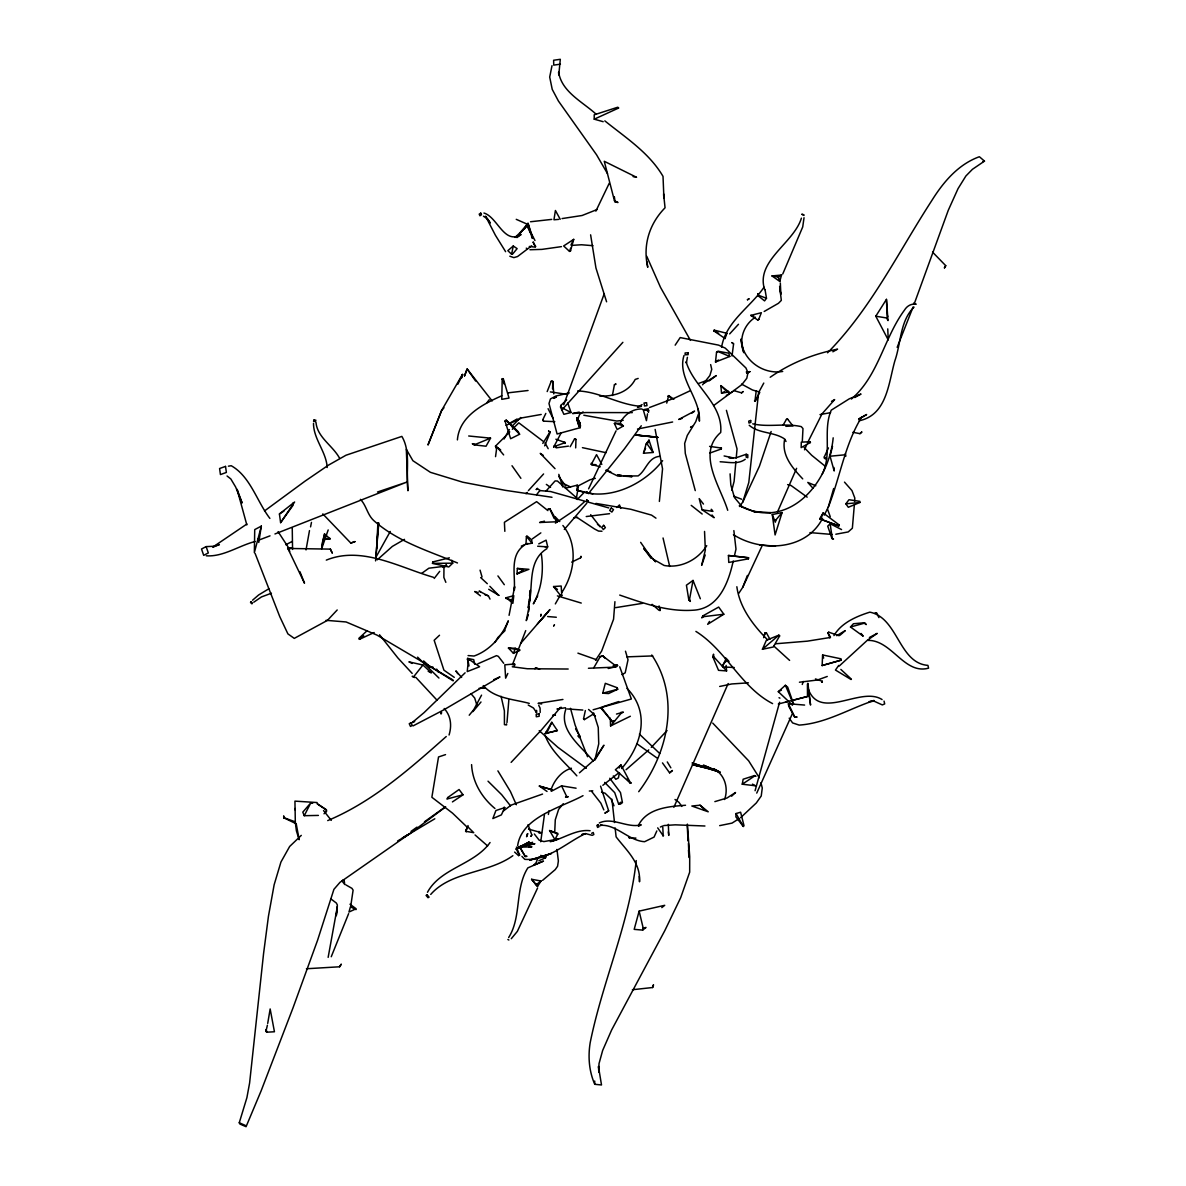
<?xml version="1.0" encoding="UTF-8"?>
<svg xmlns="http://www.w3.org/2000/svg" width="1186" height="1186" viewBox="0 0 1186 1186"><rect width="100%" height="100%" fill="white"/><g stroke="black" fill="none" stroke-linecap="round" stroke-linejoin="round"><path stroke-width="1.5" d="M552.557 388.875L552.824 381.388L553.743 393.9M443.979 566.923L443.86 577.419L445.847 582.326M746.216 454.268L746.187 457.188L747.773 457.737L747.817 454.816L746.216 454.268L735.631 457.944L728.871 457.618L733.141 457.885L724.112 455.958M337.298 908.995L336.261 915.755L337.373 905.037L336.379 903.065L331.027 899.018M502.212 378.986L501.767 399.326L509.031 398.066L503.294 378.794L502.212 378.986L503.294 378.794M810.171 441.711L810.157 442.526L810.171 441.711L801.291 442.156L801.158 447.641L810.498 442.393M283.75 817.777L283.721 816.146L283.75 817.777L295.329 823.336L295.092 808.481M292.245 527.844L292.557 549.444M514.25 589.813C515.584 574.647 509.283 555.33 524.494 545.056M575.67 447.893L575.981 439.428L574.558 438.894L570.169 446.722M261.335 526.11L254.353 552.646L254.723 529.608L261.335 526.11L258.77 542.417L257.762 539.215M757.735 295.462L757.795 293.743L757.735 295.462L764.57 300.888L766.482 298.294L765.014 289.488M508.824 700.066L506.985 722.541M529.979 600.753L530.424 590.435M822.15 665.524L822.595 654.954L840.696 658.749L841.17 660.142L822.15 665.524L841.17 660.142M840.622 660.335L840.696 658.749M323.333 538.785L324.297 538.8L324.519 533.937L330.242 539.007L323.333 538.785L324.519 533.937M554.766 831.193L555.285 819.778L558.636 809.356L563.276 803.708M376.659 548.228L377.904 522.73M313.504 423.328C313.46 439.087 326.343 451.792 327.188 467.521M780.329 282.965L780.862 294.217L779.81 288.91M824.314 456.951L825.1 458.611L824.314 456.951L828.421 447.908M526.406 536.457L525.991 544.27L532.069 543.188L531.684 539.793L527.029 535.968L526.406 536.457L532.069 543.188M652.122 604.341L658.897 610.197L660.024 610.494L660.142 608.329M612.332 721.622L614.511 721.014L612.317 721.725L601.628 707.983M736.076 813.552L735.869 816.857L743.311 826.479L744.022 825.782L740.613 812.217L736.076 813.552L743.311 826.479M517.615 845.87C521.618 816.887 561.052 807.622 583.023 795.673M517.007 573.92L517.363 568.42L528.926 569.324L517.007 573.92L523.56 569.814L517.363 568.42M521.781 570.51L521.825 569.68M854.335 504.999L852.363 528.215L848.198 531.936L835.819 534.234M854.572 501.515L854.809 498.031L851.963 490.589L844.491 482.124M514.398 590.005L514.635 586.655L509.076 615.326M378.497 522.982L375.873 557.331L390.268 531.461M614.926 601.687L613.562 619.225L601.628 651.084L595.505 660.35M375.577 560.889L378.794 523.041M636.23 860.576C629.44 923.123 602.562 981.296 590.183 1042.702C587.9 1056.756 589.042 1071.21 594.749 1084.3L601.51 1084.968L598.456 1066.51L598.826 1072.129L599.019 1063.634L602.666 1050.411L611.635 1029.967L664.842 930.58L680.645 897.772L689.674 872.17L689.703 856.603L687.376 824.107M859.835 502.508L859.939 501.367L848.968 499.721L845.87 503.813L848.301 507.267L859.835 502.508L845.87 503.813M735.898 461.547L734.104 481.397L731.836 490.144M736.224 457.929L737.04 448.916L726.41 410.326M468.351 660.35L467.24 671.602L479.633 666.725L469.715 659.816L468.351 660.35L469.715 659.816M528.659 611.531L529.134 606.609L526.273 620.619L528.333 614.822M570.333 251.328L573.713 239.364L563.646 245.947L569.532 251.417L570.629 248.2M659.372 501.426L662.544 468.87L655.146 429.421M536.309 712.312L536.502 710.384L536.591 712.697L533.478 708.027L528.23 705.047M715.499 362.012L716.552 352.183L718.004 351.219L728.693 353.176L729.775 356.467L715.499 362.012L718.434 360.04M529.193 599.138L528.215 607.81C534.071 587.871 526.258 561.349 547.028 548.569M529.579 595.668L530.172 590.465M506.096 598.574L506.185 597.744L513.79 595.639L512.901 603.289L506.185 597.744M322.088 546.583L322.933 539.808L321.569 548.985L328.181 529.934M540.727 841.749L544.448 814.545M732.029 355.978L733.585 343.851L731.925 342.606L733.585 343.851M560.415 64.177L553.729 65.126L553.625 60.249L560.311 59.3L558.769 74.955L558.576 72.213M548.406 814.471L548.866 810.883M355.993 909.618L350.448 906.801L348.951 912.049L356.096 908.758L349.989 904.221M511.611 254.234L513.241 246.006L517.126 248.63L512.634 254.012L511.611 254.234L507.845 250.661L513.241 246.006M495.54 456.64L496.534 449.331L495.481 446.144L509.743 431.912M309.487 530.602L306.018 549.919M350.715 906.282L353.102 890.167L351.945 888.358L345.941 884.919M457.396 439.902C459.293 416.405 482.554 404.278 501.782 395.783M449.064 735.009C451.896 725.713 451.051 716.018 444.201 708.487M647.512 413.84L646.444 420.674L643.257 409.733L648.312 408.725L648.534 412.239L648.045 410.608L643.257 409.733M560.222 219.277L555.419 210.5L553.951 219.781L558.65 219.395M666.74 403.107L668.652 395.575L673.87 399.267M328.151 957.369L337.387 906.504M576.47 497.809L578.397 486.23L577.197 485.178L565.44 488.187M266.672 1032.205L266.198 1029.7L266.672 1032.205L274.44 1031.761L270.156 1008.96L267.71 1023.399M758.18 396.865L754.919 401.298L756.253 390.698M742.258 784.213L743.148 779.232L754.607 775.54L755.971 776.267L754.504 776.089L742.258 784.213L755.556 785.784L752.458 784.139M689.54 599.39L693.024 580.443L686.427 585.202L688.814 599.908L690.356 601.406L689.54 599.39L688.814 599.908M612.391 395.501L614.407 384.842L615.801 384.056L614.407 384.842M567.768 403.047L571.029 412.491L563.884 414.314L560.518 407.035L560.815 405.449L566.671 399.904M724.557 799.512C728.753 788.067 724.705 774.013 713.231 768.647L717.96 770.944M616.512 666.532L616.853 664.857L613.221 665.613M721.592 347.335C725.58 321.717 750.367 307.337 763.992 287.234M310.554 526.866L311.473 522.403M619.477 772.812L618.395 777.957L615.801 779.291L613.295 775.94M588.582 709.465L593.593 713.928L584.372 719.605L583.542 718.864L585.35 710.547M733.215 561.037C728.56 582.534 718.716 609.189 692.802 610.241C667.525 611.887 643.242 603.17 619.715 595.075M734.401 555.938L735.987 549.133L733.867 530.602M451.866 560.311L452.711 563.187L448.768 566.982L432.49 563.35L432.831 561.927L449.361 557.835M265.901 1031.494L267.399 1025.208M330.271 538.474L324.297 538.8M833.18 437.827C828.895 483.844 787.904 531.358 739.338 505.621L754.904 511.922L753.688 511.448L770.87 512.708L769.551 512.649M833.936 467.477L834.173 470.99L830.052 456.225L832.513 446.321M845.188 454.787L845.455 453.689L845.648 456.402L845.188 454.787L830.052 456.225M741.606 392.862L743.014 391.602L741.606 392.862L733.615 390.565M538.859 860.799L545.604 857.745L546.286 855.047M602.755 693.187L605.305 683.329L617.209 687.732L617.698 689.259L608.551 693.558L602.755 693.187L617.698 689.259M616.824 689.199L617.209 687.732M527.385 833.714L526.584 836.738L527.844 833.669M541.32 832.676L541.098 833.506L541.453 832.661L528.571 829.162L529.727 829.058M779.78 281.423L778.476 276.99L781.515 275.033L779.78 281.423L772.012 275.938L781.515 275.033M661.803 907.616L664.709 905.318L639.135 911.13L634.184 929.364L642.664 930.106L646.014 927.452L643.197 928.104L642.664 930.106M580.591 557.805L580.977 556.427L580.591 557.805L571.667 562.149M755.082 790.706L779.587 702.26M643.494 453.26L646.088 444.068L648.979 440.154L653.101 452.474L643.494 453.26L645.555 448.338M801.395 218.165C793.775 243.249 755.23 260.964 764.659 289.606M824.196 515.169L828.243 507.297L833.669 488.513M712.786 656.762L713.542 654.183L713.75 656.836L726.588 670.92L718.523 670.327L712.786 656.762L713.75 656.836M339.596 966.783L341.153 964.307L339.596 966.783L306.418 968.754M739.486 506.526L742.762 502.093L748.811 482.435L758.58 392.64L763.769 383.078M822.328 473.837C832.305 453.793 822.565 430.207 831.253 410.163L849.309 398.807L861.006 394.048L854.75 397.532M468.989 665.983L467.64 658.378L473.718 659.668L474.726 664.234M709.673 453.111L721.192 449.005L721.488 448.071L709.599 446.381M782.078 512.545L776.074 519.735L775.303 522.196L772.279 514.561L782.078 512.545L775.095 534.945L772.279 514.561M802.27 684.485L803.218 681.461M822.328 681.283L822.017 682.276L822.328 681.283L815.434 678.926M687.391 357.297L686.397 363.094L686.116 361.76C693.588 386.992 723.119 403.966 720.717 432.46C696.345 453.541 720.436 486.69 727.715 510.291M763.636 637.668L765.192 632.85L766.408 632.85L769.951 639.284M445.654 806.865L409.719 833.714L339.997 882.325L333.918 889.337L317.581 940.246L293.016 1007.863L261.142 1090.809L246.065 1126.7L239.913 1124.032L239.261 1122.771L246.896 1097.673L249.609 1082.996L263.574 953.529L268.451 916.229L274.144 884.771L280.934 862.044L289.666 846.463L301.288 835.374M566.019 708.724C557.969 730.25 581.422 746.424 593.252 761.041M652.611 987.523L653.471 984.884L652.611 987.523L632.39 989.732M828.243 507.297C839.985 477.647 844.758 444.557 861.555 417.279L858.634 419.043M851.088 679.519L835.463 670.06L838.724 665.42M551.994 65.69L549.696 77.06L552.231 89.38L558.413 101.018L596.573 154.817L607.469 173.586M771.137 431.511L759.44 466.172L742.762 502.093M698.302 414.255L695.797 421.638L687.302 435.381L684.663 443.445L685.286 453.437L695.263 490.604M461.517 377.978L462.481 374.346L441.592 410.519L428.087 444.528M525.709 630.626L512.367 664.872M705.225 554.989L701.667 565.322L705.344 550.022L704.543 531.447M713.942 330.924L714.224 330.138L726.855 333.296L725.061 338.529L713.942 330.924L714.224 330.138M513.479 653.367L515.243 648.282L519.75 650.017L513.479 653.367L508.438 648.06L515.243 648.282M763.74 636.763L765.192 632.85M464.601 375.932L467.136 368.979L492.146 400.957M563.75 404.782L604.104 294.069M547.028 791.447L539.333 786.081L552.291 789.817L539.333 786.081M550.927 790.113C554.099 780.447 561.378 771.137 571.415 768.231M537.866 857.997L536.176 862.637L533.567 865.276L543.485 861.095L527.859 867.87C514.665 888.551 521.766 916.986 508.661 937.533M913.087 306.981L897.165 347.35M914.302 303.646L948.251 210.352L958.051 188.618L965.893 175.988L972.461 169.287L984.484 161.118L979.384 156.73C958.199 164.35 943.285 182.125 931.662 200.775C898.276 252.247 871.013 308.701 827.561 352.805M673.87 807.31L728.16 683.551M331.25 956.731L348.625 913.65M748.336 558.843L748.751 557.746L728.441 555.478L728.753 562.446L748.336 558.843L748.292 557.791L728.441 555.478M461.413 377.949L462.703 374.479L457.84 384.234M504.183 807.117L503.842 808.007L504.776 807.607L495.911 810.512L492.857 818.562L501.367 814.886L504.776 807.607M465.609 831.267L467.936 826.953L473.733 832.691L465.609 831.267L468.04 825.545M782.76 273.981L802.714 226.941L804.034 217.72M504.673 630.181L508.26 620.96M758.684 319.538L761.353 312.704L750.753 315.402L757.528 319.835L758.684 319.538L757.528 319.835M428.057 445.002L441.592 410.519L443.949 407.806M464.452 375.829L467.136 368.979L475.616 381.032M547.176 391.573L551.253 381.255L552.824 381.388M738.774 593.356L742.762 587.292L747.417 575.432M802.329 441.103L802.981 428.576L801.262 426.619C785.34 422.957 768.587 427.523 752.739 423.832M820.638 519.246L823.158 512.901L839.243 524.983L838.858 525.932L819.704 518.845L823.158 512.901M544.641 445.862L550.185 432.356L548.614 431.081L550.185 432.356M508.053 621.182C501.93 636.482 489.862 650.432 474.059 656.036L468.099 655.576M427.479 892.287C440.54 868.078 474.103 864.846 490.055 842.534M647.615 443.431L648.979 440.154M656.822 830.941L654.064 837.094L644.591 841.704C628.58 840.726 616.394 824.151 600.501 825.337L601.762 824.715L600.442 825.708M796.621 468.307L777.512 511.922M804.523 449.82L806.673 444.765M576.648 489.314L578.101 486.023L577.197 485.178M762.42 649.276L766.408 640.203L778.876 635.162L779.632 635.918L773.257 647.007L762.42 649.276L778.876 635.162M734.223 667.525L723.267 666.947L722.452 666.013L726.395 658.363M536.457 667.837L534.842 668.563L536.457 667.837L539.615 669.349M756.742 793.108L792.381 713.69M507.816 673.47L505.636 678.155L504.806 664.827L514.146 663.997L515.035 664.353L514.264 665.998L514.146 663.997M742.762 587.292L762.272 545.412M595.861 211.138L609.322 183.089M545.293 733.467L551.801 722.289L557.376 730.561L545.293 733.467L557.376 730.561M546.435 733.585L551.801 722.289M553.64 447.196L561.126 432.934M553.669 446.737L565.322 442.6L555.878 439.22M616.038 430.859L588.582 488.854M683.966 355.563C676.909 378.023 700.778 398.229 699.414 421.149L698.228 409.111M554.781 421.667L543.529 421.134L542.803 419.711L545.812 413.425M570.94 245.072L573.713 239.364M807.399 443.09L822.076 413.795L834.662 399.593L831.519 401.357M557.761 834.129L554.944 839.629L549.578 830.556L557.672 833.284L557.761 834.129L549.578 830.556M537.599 888.003L517.348 931.381L511.299 938.689M822.58 518.312C806.228 550.6 761.368 552.513 733.437 534.708M669.586 772.827L672.373 770.559L669.586 772.827L662.47 762.894M614.407 423.476L620.456 423.254L623.391 425.967L617.18 429.54L614.407 423.476L615.089 423.076L623.391 425.967M531.802 834.885L531.031 836.338L531.802 834.885L528.037 824.67M561.897 592.333C574.81 572.69 578.427 544.745 562.89 525.487M481.546 695.144L473.822 709.554L469.211 715.217M447.745 797.541L446.944 799.023L463.029 794.783L459.071 789.52L447.745 797.541L448.219 798.178M537.703 595.817L533.344 603.882C541.676 588.893 543.855 570.896 541.35 554.084M304.253 815.701L310.791 802.863L302.815 812.128L304.253 815.701L318.397 815.419M859.969 433.661L861.748 432.06L859.969 433.661L852.912 432.297M754.919 401.298L759.796 392.358M725.58 335.653L726.855 333.296M430.726 894.422C451.006 871.25 488.261 873.504 512.871 855.699M474.222 444.869L490.544 438.153L486.038 446.218L474.222 444.869L472.31 443.742L474.711 443.994M561.779 595.58L560.637 595.654L553.551 586.536L561.186 586.017L561.779 595.58L560.637 595.654M524.405 229.002L525.872 226.393M619.211 767.979L620.945 764.911L630.685 783.294L615.386 769.758L620.945 764.911M504.05 439.013L509.372 429.569M555.33 603.911L560.266 595.239M593.875 667.644L600.19 656.659L602.651 655.932L616.735 666.562L608.21 668.489M783.131 425.092L786.481 419.281L787.652 419.207L792.96 425.937L785.844 426.337M819.704 518.845L838.724 525.887L839.243 524.983M662.633 460.687C643.346 485.207 607.543 502.138 577.048 490.055M945.731 265.679L944.441 267.858L945.731 265.679L932.537 252.099M516.251 219.336L527.266 224.184L526.599 225.088M494.903 642.486L497.957 637.416L504.91 630.759M638.705 791.699C668.103 752.932 680.497 697.65 651.766 654.998M600.249 466.824L591.28 464.423L596.543 454.638L601.821 464.408M542.803 443.401L550.037 431.882M833.951 635.592C841.334 622.828 856.425 616.364 869.842 612.154C898.128 617.847 898.692 663.167 927.926 665.376L928.564 668.148C904.251 674.908 891.828 639.891 867.855 640.381M875.787 316.217L886.446 299.376L888.003 320.576L886.624 317.967L875.787 316.217L888.24 339.908L887.751 328.863M886.624 317.967L887.795 316.113M703.046 615.786L701.727 617.847L703.654 616.646L723.831 614.229L718.686 607.069L703.046 615.786L703.654 616.646M709.51 621.434L707.671 624.31L723.831 614.229M722.452 666.013L726.914 659.09L729.005 661.491M579.924 736.298L579.109 737.573L580.265 737.247L579.924 736.298L575.61 728.916M536.072 884.83L541.038 881.005L531.595 879.286L537.525 886.431L541.038 881.005M620.649 422.023C624.696 414.329 633.22 408.518 642.086 408.992M675.16 345.156L680.171 337.58L718.583 345.126L725.254 348.121L745.935 367.971L747.951 372.7L746.795 378.275L741.858 384.62L713.69 405.538M667.066 730.546L651.277 747.373M621.642 768.513C641.656 745.564 650.817 712.475 627.009 688.399M280.608 522.641L294.617 502.004L279.422 513.968L280.608 522.641L293.016 505.31M706.737 545.649C698.02 559.762 680.705 568.657 664.13 565.455L653.204 559.214L655.561 561.867M829.948 637.935L827.947 632.998L828.747 632.197L839.169 635.726M638.261 825.649C646.919 808.17 668.296 806.539 685.523 805.264M486.986 402.677L489.21 399.712M641.285 425.789L624.414 448.857L589.724 491.968M434.18 578.457L439.709 571.341M377.252 559.822L392.358 546.405L404.515 539.363M586.818 503.19L564.314 529.46M536.591 494.681L539.852 490.559L550.63 491.538L608.774 507.919M413.706 676.687L414.64 677.547L412.165 676.331L413.706 676.687L422.942 665.02L431.407 672.877L428.19 671.306M529.282 246.451L535.301 247.162L533.315 241.988M534.975 240.536L526.732 224.732L519.72 233.345L526.095 226.748L515.109 237.452M610.301 718.153L610.568 725.936L621.182 713.186L623.362 712.119L616.483 714.061M472.873 711.644L480.997 701.993M560.518 707.419L541.72 729.627L511.122 762.376M537.421 623.91L549.963 609.56L520.817 643.227M540.742 620.397L547.606 612.539M337.195 609.975L327.425 620.382L294.276 638.379L287.901 633.887L279.777 616.661L255.123 553.477M537.258 488.439L536.309 489.507L537.258 488.439L540.134 490.559M545.886 491.226L555.078 480.938L557.405 481.012L578.027 499.098M850.495 627.009L853.416 623.762L864.742 622.724L866.21 624.592L864.312 623.213L850.495 627.009L863.215 636.215L861.036 633.443M561.867 409.971L622.872 342.324M608.67 810.839L605.053 813.033L608.67 810.839L600.576 786.155M528.437 490.574L543.588 473.955M729.642 333.933L738.478 324.282M584.313 501.915L576.44 508.972L555.419 523.115M252.544 600.22L258.637 594.972L268.807 588.805M542.565 880.368L555.256 869.59L557.583 866.254L558.369 860.977L556.96 849.428M577.271 499.528L583.497 493.124M511.566 426.678L520.654 417.516M518.578 855.58L519.572 854.987L518.578 855.58L514.605 852.082M830.141 523.738L827.739 526.154L831.994 538.666L833.521 539.052L832.261 538.4L830.141 523.738L841.556 529.564M648.757 749.893L626.045 769.758M512.337 429.317L518.816 422.839L542.995 441.177M827.947 632.998L828.747 632.197M616.868 507.504L619.477 504.94L620.767 508.379M446.84 565.574L443.979 567.442L442.126 566.493L443.772 567.012L446.351 564.521M505.014 421.045L506.125 419.977L518.074 431.556L519.587 434.269L510.632 438.716L505.014 421.045L506.363 420.378L519.587 434.269M432.49 563.35L452.711 563.187M439.517 635.236L434.165 640.292L443.92 670.164L454.282 677.354M324.015 813.789L326.417 811.52L326.402 809.86L317.314 803.841L326.402 809.86L326.417 811.52M731.614 796.191L735.542 792.515L727.003 798L714.861 801.617M740.583 817.703L756.312 802.966L761.234 795.984L762.272 787.993L760.952 782.76M465.105 672.818L424.069 712.623L412.165 722.6L414.685 721.34L412.906 721.977M839.228 666.043L867.366 640.247L877.18 633.383L869.427 637.49M374.168 632.523L359.432 639.328L358.854 638.379L366.859 630.937M253.774 602.206L261.454 596.929L271.446 593.222M702.557 384.813L709.865 375.532L711.748 369.35L710.651 364.606M755.438 317.211C743.607 324.742 738.507 339.7 743.8 352.687L740.998 339.063C742.021 359.669 762.672 374.924 782.716 371.44M778.283 691.675L785.384 685.3L787.667 687.094L793.627 704.128L792.218 704.825L778.283 691.675L781.411 690.148M792.218 704.825L793.286 703.861L785.384 685.3M642.1 404.574L637.505 407.332L641.448 406.338C619.492 405.093 599.819 391.676 577.656 390.935M840.044 635.222L845.247 630.626L836.708 635.681M579.45 772.812L594.26 759.841L603.926 745.193L594.823 760.182L598.737 743.859L598.248 727.418L593.667 712.979M630.226 783.338L631.071 782.612M446.247 736.521C409.926 768.736 373.012 801.543 327.721 820.593M604.682 782.389L614.719 792.663L618.618 804.019L620.649 802.314L622.413 802.462L620.486 792.574L609.767 778.268M622.413 802.462L620.382 804.182L618.618 804.019M914.05 307.13C899.952 320.739 901.034 343.258 894.881 360.766C888.477 383.093 887.084 414.892 859.168 420.778M851.415 399.03C878.352 376.11 883.896 338.114 904.295 310.376C910.581 299.91 921.092 306.537 913.561 303.171M602.844 785.295L618.721 772.901M692.001 413.054L694.566 411.097L678.763 419.459L682.024 418.465M503.442 810.957L511.107 805.131L542.536 794.071M531.713 245.799L517.526 256.547L513.849 257.614L509.832 256.22M516.963 237.571L521.099 234.472C504.139 245.117 497.571 217.038 483.947 213.035M264.522 510.944L305.054 481.145L328.433 465.164L345.986 455.231L401.861 436.404C411.305 452.281 405.434 473.021 407.969 490.752L406.309 449.286L412.906 460.717L430.414 472.325L462.718 482.198L505.399 490.352L551.994 497.275M583.082 411.868L579.643 414.418L577.864 418.836L577.967 423.224L577.078 419.77M709.05 380.943L716.27 375.591L704.143 383.256M246.881 524.034L212.931 547.013M732.533 391.751L726.381 395.427M421.86 573.253L428.887 568.198L441.577 566.641M411.023 831.401L416.998 827.131M424.469 821.779L445.387 806.836M532.499 538.755L540.846 532.87M359.432 639.328L363.687 635.726M452.429 801.914L463.029 794.783M569.532 251.417L570.629 250.691M745.253 459.264C738.033 464.675 728.441 462.11 720.139 461.769M279.422 513.968L283.958 511.077M739.16 818.607L732.014 823.114L719.665 825.634M599.315 822.965C612.465 816.635 627.32 828.525 641.226 824.819L638.572 826.271M402.128 838.265L409.719 833.714L403.329 837.346M397.592 841.007L434.817 818.785M876.647 613.103L875.12 613.192L876.647 613.103L878.93 617.595M859.049 418.969L866.64 414.507L860.784 417.902M509.254 423.506L517.185 418.94M770.203 377.252C790.78 362.931 813.285 354.006 837.568 349.158L832.854 351.782M558.221 709.095L561.393 707.316M764.169 311.488L778.461 303.29L781.322 300.384L779.647 286.36M516.651 848.761L529.327 841.912L517.185 848.138M721.533 393.203L728.871 391.973L720.851 385.643L721.533 393.203L724.527 391.588M621.938 674.597L625.185 672.847L628.017 659.787L625.482 651.203M746.898 373.234L749.893 371.633L746.231 372.019M551.238 791.329L561.586 785.873L576.085 788.201M566.656 796.503L565.514 797.096L568.242 796.755L566.656 796.503L561.586 785.873M206.127 546.613L201.516 549.014L203.696 555.345L208.321 552.943L206.127 546.613L213.51 546.286L219.366 544.596L213.124 547.131M285.782 544.759L292.112 541.468M576.959 486.542L590.02 479.767L595.372 478.343M538.755 543.885L546.109 540.164L547.71 546.894L537.658 546.227M591.651 833.284L593.237 832.498L593.83 834.544L592.244 835.329L585.78 833.654L581.896 834.559L585.499 833.58C565.811 842.994 547.962 860.932 524.805 859.361L521.914 856.366M610.568 725.936L630.344 716.255M594.245 119.178L618.736 107.985L617.743 107.229L594.201 114.82L594.245 119.178L603.185 121.698M597.121 209.522L582.104 215.496L562.045 218.58M506.066 425.329L521.84 417.887L541.201 414.463M689.733 390.965L674.701 398.022L649.454 407.539M747.002 372.982L749.893 371.633M660.38 827.027L662.722 825.99L663.211 835.759L657.696 827.872M477.795 663.834L496.489 655.636L498.328 656.362L503.709 663.3M493.717 679.667L499.943 676.924L443.623 709.954L413.084 725.876M521.306 546.109L527.918 543.396M350.804 543.069L354.985 541.602L350.804 543.069L322.814 513.909M515.836 849.028L532.603 842.371L518.667 846.937L534.901 843.735L518.727 847.13M342.858 880.368L344.073 879.893L344.77 884.534L341.939 880.872L344.073 879.893M659.624 456.328C647.927 457.411 646.296 470.338 638.112 475.912L617.876 476.105L605.868 470.205L610.775 471.82M716.552 352.183L718.123 351.575L729.775 356.467M667.837 396.183L668.726 395.842L671.068 398.185M255.153 541.498C238.979 545.59 223.264 557.005 206.29 555.804M258.444 540.238L270.008 535.85M274.959 533.967L406.65 482.168L377.504 492.012M662.811 835.878L663.567 835.596M698.45 383.508L706.871 380.424M827.25 676.465L817.525 679.993L799.438 682.217M467.254 659.609L467.64 658.378M601.984 531.239L598.53 531.076L594.542 528.986L576.811 517.318M764.955 633.354L766.408 632.85M326.298 560.118C361.923 545.545 399.371 567.501 433.379 577.271M550.26 841.719C563.469 838.635 576.233 829.014 590.094 830.734M551.623 841.259L558.132 839.065L543.855 841.6L539.185 840.207L534.323 833.98M638.172 378.423L635.207 379.431C628.343 392.492 613.592 396.702 599.567 395.991M445.536 754.622L438.524 756.965L431.867 797.274L452.533 813.151L466.735 826.746M602.177 706.989L618.766 701.563M550.111 509.179L547.991 509.283L550.111 509.179L557.301 521.736L539.615 522.507L544.463 521.158M719.694 686.457L731.777 683.951L748.41 682.84M982.779 161.578L984.484 161.118M785.428 702.216L788.838 701.326M792.248 700.437L807.622 696.434L807.607 684.203M575.981 439.428L574.558 438.894M560.518 407.035L571.029 412.491M830.585 412.654L820 414.596M672.625 421.994L637.519 429.035M593.119 709.777L631.352 698.999L619.729 666.799M569.295 392.892L555.923 396.02L550.452 398.941L548.985 403.522L557.094 434.002L580.147 427.686L579.939 422.972L577.449 418.154M778.327 704.01L807.622 696.434L807.577 683.566M600.19 656.659L602.992 656.021M787.652 419.207L786.481 419.281M579.228 412.091L572.571 413.529L585.825 412.55L632.316 412.624M530.527 221.752L551.742 219.395M870.761 701.222L874.156 700.511C849.191 708.694 826.049 723.312 799.156 725.091L792.604 722.926L789.194 718.182M778.431 636.17L779.632 635.918M774.992 519.957L776.074 519.735M609.589 513.686L586.225 516.547M648.045 410.608L648.816 410.445M829.963 637.534L807.384 641.152L775.763 643.761M615.623 607.647L642.53 603.333M228.424 466.172L231.226 465.727C250.409 476.49 256.917 501.589 269.889 518.401M562.92 699.458L538.103 703.372L541.661 703.965M556.931 709.02L565.529 707.745M528.689 847.308L531.951 846.819L519.839 847.189L525.279 856.544L526.984 856.292L525.176 856.351L519.839 847.189M561.467 246.629L541.898 249.386L529.964 249.742M556.19 447.834L568.45 446.129M508.097 392.833L528.052 390.505M623.199 420.318L616.794 421.06L583.823 415.233M573.891 517.778L577.463 517.392M429.288 667.377L432.905 666.992M700.022 805.22L691.823 806.02L708.235 811.802L700.022 805.22L705.27 810.275L703.461 809.638L704.365 809.549M772.012 275.938L778.476 276.99M646.088 444.068L647.141 443.979L653.101 452.474M788.393 703.728L788.734 706.263L794.724 717.233L797.111 717.056L794.679 716.863L788.393 703.728L804.612 705.062M869.056 701.578L874.171 701.222L882.354 704.929L884.697 703.891L884.044 701.104M571.889 245.369L581.496 244.761L592.985 245.695M663.893 825.545L675.294 824.833L704.929 826.005M589.323 791.032L592.807 790.84M588.434 668.267L615.178 667.11M626.831 656.866L652.73 655.917M310.969 803.278L312.674 803.248L310.791 802.863M568.183 669.023L527.325 668.741L512.293 666.769M479.1 688.295L485.267 688.265M287.605 547.991L292.512 548.021M299.91 571.652L304.505 583.186L287.842 548.451L330.36 549.118L332.199 552.943L330.36 549.118M629.381 837.894L628.639 836.99L629.381 837.894L635.933 838.102M508.438 648.06L519.75 650.017M832.201 534.456L809.949 532.603M591.28 464.423L596.113 464.719M623.88 476.164L632.064 476.668L628.565 476.223M317.166 802.551L294.943 801.128L295.077 809.875M567.382 708.961L582.815 710.058M703.461 504.05L699.191 498.594L702.127 509.817L712.934 511.374L711.289 509.268L711.6 510.514M759.603 544.923L775.481 546.168M326.061 620.322L346.104 621.968L376.97 635.088L452.993 679.963M544.774 546.642L547.71 546.894M547.68 616.542L556.308 617.254M657.785 437.441L635.711 435.025L657.088 437.071M635.711 435.025L658.052 437.382M468.692 435.988L490.544 438.153M618.084 474.904L621.568 475.349M550.348 391.914L567.634 394.434M576.826 490.263L592.881 493.821M595.965 503.427L630.833 509.283L651.559 515.124L655.962 518.163M617.565 475.067L620.723 475.616M606.031 452.696L582.43 447.656M535.42 884.044L536.457 884.237M551.253 381.255L552.557 381.492M633.087 176.595L636.556 177.292L604.267 161.296L614.452 200.745L615.134 201.916L618.01 202.509L614.452 200.745M692.817 764.881L705.196 767.55L692.609 764.421M529.282 703.387C513.746 699.117 494.503 698.658 483.265 685.567M422.942 665.02L408.903 661.847L412.12 663.434M824.255 458.181L826.672 458.745M750.753 315.402L753.911 316.158M787.623 484.629L791.092 485.548L807.177 497.142M692.416 764.54L715.455 770.589L692.09 762.939L719.932 772.323M565.322 442.6L564.032 442.259L564.907 443.475M759.262 391.914L752.547 390.016L741.561 384.101M601.539 792.174L605.053 793.197L611.057 799.038L614.007 805.754M581.259 603.066L557.39 595.891M480.567 591.636L479.07 591.147L488.38 595.861L490.011 599.093M478.166 592.6L474.756 591.517L480.449 595.846M484.97 594.779L488.38 595.861M506.051 598.263L512.589 600.383M596.677 659.801L577.923 653.145M283.75 817.614L295.373 821.883M758.017 295.077L766.482 298.294M733.689 496.178L741.724 499.247M754.474 400.868L755.23 401.15M457.485 562.965C428.561 551.045 397.354 541.617 373.575 520.402C367.215 514.457 366.326 505.236 360.396 499.35M483.458 216.193L487.579 219.025L490.278 223.012L485.548 216.193L495.407 235.258L505.621 251.684M720.139 772.027L703.431 765.178L718.568 771.893M815.805 485.741L807.785 482.42L813.033 488.276M728.871 391.973L726.025 390.787L720.851 385.643M239.261 1122.771L245.428 1125.455M772.59 703.609C740.894 687.213 726.114 650.299 695.9 631.412M779.024 697.724L779.928 698.154M562.535 483.147L570.599 486.986M540.712 855.388L545.604 857.745M507.875 939.52L508.868 940.009M577.76 735.957L580.265 737.247M713.928 330.672L718.642 333.31M453.156 680.853L428.798 665.628L423.61 660.928M488.706 589.279L498.95 595.387M702.127 509.817L714.135 517.719L712 514.976M526.273 248.156L527.444 248.941M637.001 743.83L657.177 758.106M543.277 455.394L540.253 453.349L555.018 468.678M546.346 484.407L550.556 487.327M597.447 524.331L600.19 526.228M592.555 713.987L595.446 716.033M777.423 277.094L778.283 277.687M500.507 449.894L495.481 446.144L498.328 448.308M586.344 768.306L557.82 747.269L539.2 730.65M675.012 799.483L678.97 802.373L681.831 806.45M553.551 586.536L557.45 589.412M500.611 450.072L497.675 447.848L503.65 454.905M702.186 514.027L691.216 505.369M596.217 114.271C582.8 101.996 561.853 92.019 558.68 72.479M604.83 120.868C625.645 137.665 649.231 152.786 663.018 176.373L663.908 198.032L663.611 194.86M487.624 845.944L475.037 834.944M825.219 466.261L811.698 455.291L804.108 447.463M547.902 510.603L536.621 501.663L504.406 522.285L504.836 531.328M227.045 475.986L230.825 478.951L235.658 487.046L242.107 502.938L237.067 489.269L246.821 524.879M616.853 664.857L617.773 665.583M882.073 699.562C860.947 685.849 820.371 721.192 808.303 689.214L810.557 705.062L807.888 683.284M789.609 660.394L773.939 646.162M480.671 577.567L487.298 583.705M583.542 718.864L584.372 719.605M602.651 655.932L605.379 658.393M840.859 669.423L851.385 679.178M438.939 678.051L417.605 657.148M639.417 734.119L659.742 753.54M488.024 781.189L501.678 794.694L510.499 805.843M494.933 808.481C481.738 797.57 472.413 781.959 471.583 764.629M767.713 639.951C753.199 625.274 739.664 607.781 736.847 586.729M712.727 723.089L748.662 760.834L759.292 777.749M489.833 586.299L498.713 595.387M576.856 775.852C565.589 762.998 550.986 751.672 545.026 735.187M555.241 516.829L559.762 521.558M555.196 519.542L557.301 521.736M415.752 677.28L436.967 700.125M518.727 649.987L519.483 650.773M412.179 673.411L397.873 657.933L379.535 634.777M600.235 526.969L590.672 514.694M626.979 779.172L630.685 783.294M654.82 560.919L643.79 548.495L651.114 558.413M461.621 677.443L455.869 670.891L457.796 673.722M802.729 478.877C792.648 468.129 781.47 455.543 784.583 439.635M471.109 693.84L474.711 698.065L476.891 705.181M591.74 791.507L600.872 803.189L603.837 809.89M742.228 506.837L734.46 497.542L730.813 484.926L730.087 473.851M600.516 707.538L612.317 721.725M531.595 879.286L537.525 886.431M331.294 820.356L323.526 810.557M497.927 575.922L504.317 584.698M558.695 476.372L565.841 486.201M339.67 458.404C333.058 445.817 317.255 437.426 315.995 422.438M512.011 465.742L520.891 478.314M640.633 542.343L651.084 557.376M289.562 549.237L278.073 531.639M287.842 548.451L289.784 551.312M545.871 732.222L546.494 733.141M667.273 761.931L670.861 767.831M533.003 242.315L535.775 246.569M577.048 418.51L579.939 422.972M497.898 770.87L510.44 791.536L516.34 804.745M690.445 340.382L660.513 287.368L646.741 256.25M828.866 634.288L830.497 637.193M749.226 425.27C758.699 433.735 774.295 431.674 784.806 439.131L786.007 441.503M436.7 669.112L438.449 672.299M591.162 463.311L591.933 464.734M545.056 442.882L548.184 448.693M548.08 408.71L553.106 418.421M542.803 419.711L543.529 421.134M516.281 848.998L519.26 854.884M538.74 705.344L540.075 708.072L540.208 712.475M576.767 418.095L580.547 426.115L577.241 417.62M549.741 508.794L554.159 518.46M526.732 224.732L530.364 232.96M587.544 756.712L575.077 724.942L570.481 708.309M693.024 580.443L700.348 598.767M516.459 847.071L519.572 854.987M827.502 509.179L830.259 516.696M822.595 654.954L823.662 658.052M560.815 405.449L561.304 406.842M577.256 419.236L580.147 427.686L577.197 417.813M646.681 442.63L647.141 443.979M532.751 237.882L527.963 223.072L532.203 238.43M606.595 301.793L595.95 268.021L590.613 234.828M558.814 474.356L562.727 486.986M298.931 839.021L296.396 830.823L295.284 822.031M296.218 823.766L299.168 839.703M432.831 561.927L433.083 562.787M480.063 570.155L482.05 577.004M501.085 696.33L504.391 710.829L504.435 724.661L506.585 724.928L506.57 723.934M639.135 911.13L643.197 928.104M663.048 537.984L669.705 566.478M659.075 605.927L660.024 610.494M502.908 378.556L503.991 383.908M614.318 196.654L615.134 201.916M465.994 830.244L466.246 831.89M722.971 664.857L723.267 666.947M647.007 261.854L647.749 267.295C642.619 245.117 649.409 223.709 665.049 207.802L663.582 193.763M293.12 502.953L293.253 503.917M668.355 831.846L668.756 835.418L668.341 824.329M611.917 799.231L614.511 822.535M615.119 827.917L616.112 836.871C626.564 850.525 640.84 862.667 639.506 881.791L639.269 876.395M728.1 391.202L728.204 392.329M725.521 658.022L725.832 661.699M726.129 665.39L726.588 670.92M724.928 336.824L725.061 338.529M687.272 826.153L688.043 840.874M688.517 850.08L688.903 857.448M886.446 299.376L887.172 315.965M687.999 832.631L688.295 839.821M688.443 843.409L688.977 855.995M621.153 712.149L621.182 713.186M594.705 1081.039L594.749 1084.3M721.192 447.878L721.192 449.005M526.035 493.554L527.385 492.501L526.035 493.554M539.319 832.394L539.274 833.18L538.933 831.386L539.319 832.394M541.038 614.392L540.727 615.934L541.038 614.392M313.964 420.007L313.564 421.341L315.491 421.534L315.876 420.2L313.964 420.007M441.548 712.83L441.044 714.016L440.925 711.956L441.548 712.83M554.425 625.007L553.669 625.867L554.425 625.007M611.324 507.964L609.678 510.425L611.857 512.085L613.503 509.624L611.324 507.964M251.076 601.717L250.528 602.488L251.921 603.852L252.47 603.096L251.076 601.717M603.689 525.324L601.658 527.296L603.348 529.549L605.379 527.577L603.689 525.324M748.959 298.887L747.432 299.761L748.959 298.887M692.342 426.411L690.608 427.331L692.342 426.411M480.76 213.124L479.203 214.132L479.915 215.778L481.472 214.77L480.76 213.124M411.008 722.719L409.244 723.712L410.475 726.425L412.239 725.432L411.008 722.719M598.293 824.641L596.869 825.412L597.611 827.428L599.049 826.672L598.293 824.641M427.168 894.867L426.085 895.415L427.998 897.698L429.08 897.15L427.168 894.867M586.818 491.997L588.36 493.524L586.818 491.997M555.389 715.01L552.661 715.44L555.389 715.01M555.982 397.206L553.773 398.066L555.982 397.206M225.518 466.409L219.588 468.514L220.433 474.563L226.378 472.443L225.518 466.409M750.664 420.481L748.722 421.134L748.959 423.046L750.901 422.394L750.664 420.481M551.268 853.505L529.905 860.161L551.268 853.505M586.655 499.914L588.345 501.263L586.655 499.914M539.111 713.824L536.205 714.283L536.28 716.759L539.17 716.285L539.111 713.824M646.489 402.691L643.998 403.032L644.502 405.983L647.007 405.627L646.489 402.691M688.117 352.805L685.123 352.939L685.137 354.807L688.117 354.673L688.117 352.805M803.53 214.666L801.751 214.192L803.989 215.437L803.53 214.666M555.626 446.559L554.307 445.654L555.923 447.344L555.626 446.559M579.035 426.53L576.826 418.095L579.035 426.53"/></g></svg>
